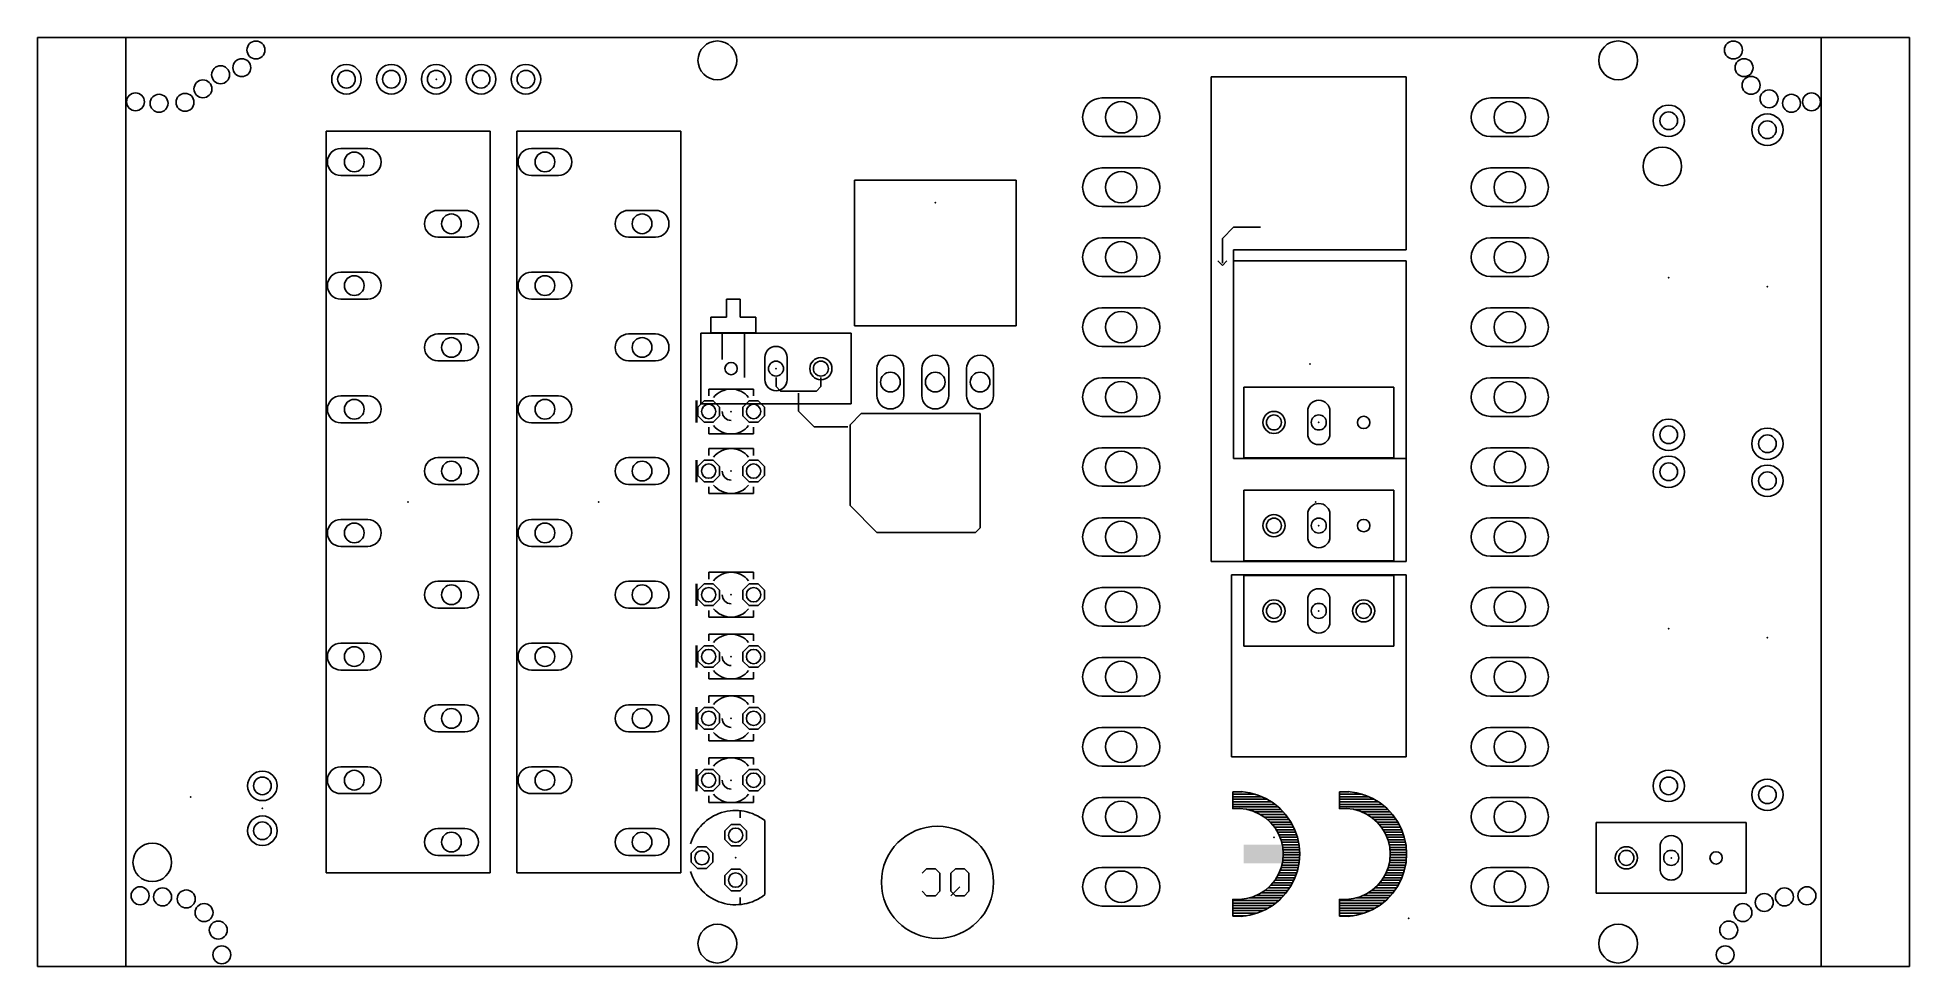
# Model space of a CAD drawing. Extents: x -5 to 101, y 1 to 54.
import ezdxf

# ---------------------------------------------------------------- set-up
doc = ezdxf.new("R2010")
doc.units = 0
for name, color, linetype in [('17', 178, 'CONTINUOUS'), ('20', 178, 'CONTINUOUS'), ('22', 251, 'CONTINUOUS'), ('24', 178, 'CONTINUOUS'), ('44', 251, 'CONTINUOUS')]:
    doc.layers.add(name, color=color, linetype=linetype)

# ---------------------------------------------------------------- blocks, each defined once
blk = doc.blocks.new('LONGP100')
blk.add_lwpolyline([(-0.5, -0.5), (0.5, -0.5, 1), (0.5, 0.5), (-0.5, 0.5, 1)], format="xyb", close=True)
blk = doc.blocks.new('OCTAGONP')
blk.add_lwpolyline([(-0.5, -0.2071), (-0.5, 0.2071), (-0.2071, 0.5), (0.2071, 0.5), (0.5, 0.2071), (0.5, -0.2071), (0.2071, -0.5), (-0.2071, -0.5)], close=True)
blk = doc.blocks.new('ROUNDP')
blk.add_circle((0, 0), 0.5)
blk = doc.blocks.new('RECT')
blk.add_solid([(-0.5, -0.5), (0.5, -0.5), (-0.5, 0.5), (0.5, 0.5)])

msp = doc.modelspace()

# ---------------------------------------------------------------- linework, layer by layer
at = {"layer": '20'}
for p, q in [((0, 53.8), (-5, 53.8)), ((-5, 53.8), (-5, 1.2)), ((0, 53.8), (96, 53.8)), ((0, 53.8), (0, 1.2)), ((96, 53.8), (96, 1.2)), ((101, 53.8), (96, 53.8)), ((101, 1.2), (101, 53.8)), ((0, 1.2), (-5, 1.2)), ((0, 1.2), (96, 1.2)), ((101, 1.2), (96, 1.2))]:
    msp.add_line(p, q, dxfattribs=at)
for centre, radius in [((7.372, 53.089), 0.508), ((33.5, 52.5), 1.1), ((84.5, 52.5), 1.1), ((91.028, 53.089), 0.508), ((5.372, 51.689), 0.508), ((6.572, 52.089), 0.508), ((91.628, 52.089), 0.508), ((4.372, 50.889), 0.508), ((92.028, 51.089), 0.508), ((0.5525, 50.1555), 0.508), ((1.886, 50.073), 0.508), ((3.356, 50.127), 0.508), ((93.044, 50.327), 0.508), ((94.314, 50.073), 0.508), ((95.4475, 50.1555), 0.508), ((87, 46.5), 1.0922), ((34.278, 35.052), 0.35), ((70.092, 32.004), 0.35), ((70.092, 26.162), 0.35), ((1.5, 7.1), 1.0922), ((90.043, 7.354), 0.35), ((0.8135, 5.207), 0.508), ((2.0835, 5.1435), 0.508), ((3.4265, 5.026), 0.508), ((92.7735, 4.826), 0.508), ((93.9165, 5.1435), 0.508), ((95.1865, 5.207), 0.508), ((4.433, 4.2545), 0.508), ((91.567, 4.2545), 0.508), ((5.2395, 3.2655), 0.508), ((33.5, 2.5), 1.1), ((84.5, 2.5), 1.1), ((90.7605, 3.2655), 0.508), ((5.4395, 1.8655), 0.508), ((90.5605, 1.8655), 0.508)]:
    msp.add_circle(centre, radius, dxfattribs=at)
at = {"layer": '22'}
for p, q in [((72.505, 51.562), (61.456, 51.562)), ((61.456, 51.562), (61.456, 24.13)), ((72.505, 41.783), (72.505, 51.562)), ((20.64, 48.5), (11.34, 48.5)), ((11.34, 6.5), (11.34, 48.5)), ((20.64, 48.5), (20.64, 6.5)), ((31.435, 48.5), (22.135, 48.5)), ((22.135, 6.5), (22.135, 48.5)), ((31.435, 48.5), (31.435, 6.5)), ((41.263, 45.72), (41.263, 37.465)), ((41.263, 45.72), (50.407, 45.72)), ((50.407, 37.465), (50.407, 45.72)), ((62.726, 43.053), (62.091, 42.418)), ((62.091, 42.418), (62.091, 41.021)), ((64.25, 43.053), (62.726, 43.053)), ((62.726, 41.148), (62.726, 41.783)), ((62.726, 41.783), (72.505, 41.783)), ((62.091, 40.894), (61.837, 41.148)), ((62.091, 40.894), (62.345, 41.148)), ((72.505, 41.148), (62.726, 41.148)), ((62.726, 29.972), (62.726, 41.148)), ((72.505, 29.972), (72.505, 41.148)), ((34.786, 38.989), (34.024, 38.989)), ((34.024, 38.989), (34.024, 37.973)), ((34.786, 37.973), (34.786, 38.989)), ((33.135, 37.084), (33.135, 37.973)), ((34.024, 37.973), (33.135, 37.973)), ((34.786, 37.973), (35.675, 37.973)), ((35.675, 37.084), (35.675, 37.973)), ((50.407, 37.465), (41.263, 37.465)), ((32.568, 37.052), (32.568, 33.052)), ((41.068, 37.052), (32.568, 37.052)), ((33.77, 37.084), (33.135, 37.084)), ((33.77, 35.56), (33.77, 37.084)), ((35.04, 37.084), (33.77, 37.084)), ((35.04, 34.544), (35.04, 37.084)), ((35.675, 37.084), (35.04, 37.084)), ((41.068, 33.052), (41.068, 37.052)), ((36.818, 34.036), (36.818, 34.544)), ((37.072, 33.782), (36.818, 34.036)), ((39.358, 34.036), (39.104, 33.782)), ((39.358, 34.544), (39.358, 34.036)), ((63.302, 34.004), (63.302, 30.004)), ((63.302, 34.004), (71.802, 34.004)), ((71.802, 30.004), (71.802, 34.004)), ((41.068, 33.052), (32.568, 33.052)), ((33.008, 33.893), (34.278, 33.893)), ((33.008, 33.893), (33.008, 33.512)), ((34.278, 33.893), (35.548, 33.893)), ((35.548, 33.893), (35.548, 33.512)), ((39.104, 33.782), (37.072, 33.782)), ((38.088, 33.655), (38.088, 32.639)), ((38.088, 32.639), (38.977, 31.75)), ((41.009, 31.877), (41.644, 32.512)), ((41.009, 27.305), (41.009, 31.877)), ((41.644, 32.512), (48.375, 32.512)), ((48.375, 32.512), (48.375, 26.035)), ((33.008, 31.353), (33.008, 31.734)), ((34.278, 31.353), (33.008, 31.353)), ((35.548, 31.353), (34.278, 31.353)), ((35.548, 31.353), (35.548, 31.734)), ((38.977, 31.75), (40.882, 31.75)), ((33.008, 30.52), (34.278, 30.52)), ((33.008, 30.52), (33.008, 30.139)), ((34.278, 30.52), (35.548, 30.52)), ((35.548, 30.52), (35.548, 30.139)), ((72.505, 29.972), (62.726, 29.972)), ((63.302, 30.004), (71.802, 30.004)), ((72.505, 24.13), (72.505, 29.972)), ((33.008, 27.98), (33.008, 28.361)), ((34.278, 27.98), (33.008, 27.98)), ((35.548, 27.98), (34.278, 27.98)), ((35.548, 27.98), (35.548, 28.361)), ((63.302, 28.162), (63.302, 24.162)), ((63.302, 28.162), (71.802, 28.162)), ((71.802, 24.162), (71.802, 28.162)), ((42.533, 25.781), (41.009, 27.305)), ((48.121, 25.781), (42.533, 25.781)), ((48.375, 26.035), (48.121, 25.781)), ((33.008, 23.52), (34.278, 23.52)), ((33.008, 23.52), (33.008, 23.139)), ((34.278, 23.52), (35.548, 23.52)), ((35.548, 23.52), (35.548, 23.139)), ((61.456, 24.13), (72.505, 24.13)), ((62.599, 13.081), (62.599, 23.368)), ((62.599, 23.368), (72.505, 23.368)), ((63.302, 24.162), (71.802, 24.162)), ((63.302, 23.336), (63.302, 19.336)), ((63.302, 23.336), (71.802, 23.336)), ((71.802, 19.336), (71.802, 23.336)), ((72.505, 23.368), (72.505, 13.081)), ((33.008, 20.98), (33.008, 21.361)), ((35.548, 20.98), (35.548, 21.361)), ((34.278, 20.98), (33.008, 20.98)), ((35.548, 20.98), (34.278, 20.98)), ((33.008, 20.02), (34.278, 20.02)), ((33.008, 20.02), (33.008, 19.639)), ((34.278, 20.02), (35.548, 20.02)), ((35.548, 20.02), (35.548, 19.639)), ((63.302, 19.336), (71.802, 19.336)), ((33.008, 17.48), (33.008, 17.861)), ((34.278, 17.48), (33.008, 17.48)), ((35.548, 17.48), (34.278, 17.48)), ((35.548, 17.48), (35.548, 17.861)), ((33.008, 16.52), (34.278, 16.52)), ((33.008, 16.52), (33.008, 16.139)), ((34.278, 16.52), (35.548, 16.52)), ((35.548, 16.52), (35.548, 16.139)), ((33.008, 13.98), (33.008, 14.361)), ((34.278, 13.98), (33.008, 13.98)), ((35.548, 13.98), (34.278, 13.98)), ((35.548, 13.98), (35.548, 14.361)), ((33.008, 13.02), (34.278, 13.02)), ((33.008, 13.02), (33.008, 12.639)), ((34.278, 13.02), (35.548, 13.02)), ((35.548, 13.02), (35.548, 12.639)), ((72.505, 13.081), (62.599, 13.081)), ((33.008, 10.48), (33.008, 10.861)), ((35.548, 10.48), (35.548, 10.861)), ((63.1594, 11.1028), (62.675, 11.1003)), ((62.675, 11.1003), (62.675, 10.1333)), ((63.2029, 11.097), (62.675, 11.097)), ((63.9488, 10.9538), (62.675, 10.9538)), ((64.3385, 10.8106), (62.675, 10.8106)), ((64.6371, 10.6674), (62.675, 10.6674)), ((63.6395, 11.0391), (63.1594, 11.1028)), ((64.1065, 10.9103), (63.6395, 11.0391)), ((64.5515, 10.719), (64.1065, 10.9103)), ((64.9662, 10.4687), (64.5515, 10.719)), ((69.2124, 11.1028), (68.728, 11.1003)), ((68.728, 11.1003), (68.728, 10.1333)), ((69.2559, 11.097), (68.728, 11.097)), ((70.0018, 10.9538), (68.728, 10.9538)), ((70.3915, 10.8106), (68.728, 10.8106)), ((70.6901, 10.6674), (68.728, 10.6674)), ((69.6925, 11.0391), (69.2124, 11.1028)), ((70.1595, 10.9103), (69.6925, 11.0391)), ((70.6045, 10.719), (70.1595, 10.9103)), ((71.0192, 10.4687), (70.6045, 10.719)), ((34.278, 10.48), (33.008, 10.48)), ((35.548, 10.48), (34.278, 10.48)), ((34.786, 10.021), (34.786, 9.62)), ((64.8743, 10.5242), (62.675, 10.5242)), ((65.0747, 10.381), (62.675, 10.381)), ((65.2518, 10.2378), (62.675, 10.2378)), ((62.675, 10.1333), (63.0687, 10.1474)), ((63.0687, 10.1474), (63.4599, 10.1013)), ((63.4599, 10.1013), (63.8396, 9.9962)), ((65.4081, 10.0946), (63.4842, 10.0946)), ((63.8396, 9.9962), (64.1987, 9.8344)), ((65.5425, 9.9514), (63.939, 9.9514)), ((64.1987, 9.8344), (64.5291, 9.6197)), ((65.6763, 9.8082), (64.239, 9.8082)), ((65.7778, 9.665), (64.4594, 9.665)), ((64.5291, 9.6197), (64.8228, 9.3572)), ((65.3428, 10.1641), (64.9662, 10.4687)), ((65.6743, 9.8109), (65.3428, 10.1641)), ((65.9544, 9.4158), (65.6743, 9.8109)), ((70.9273, 10.5242), (68.728, 10.5242)), ((71.1277, 10.381), (68.728, 10.381)), ((71.3047, 10.2378), (68.728, 10.2378)), ((68.728, 10.1333), (69.1217, 10.1474)), ((69.1217, 10.1474), (69.5129, 10.1013)), ((69.5129, 10.1013), (69.8926, 9.9962)), ((71.4611, 10.0946), (69.5372, 10.0946)), ((69.8926, 9.9962), (70.2517, 9.8344)), ((71.5955, 9.9514), (69.992, 9.9514)), ((70.2517, 9.8344), (70.5821, 9.6197)), ((71.7293, 9.8082), (70.292, 9.8082)), ((71.8308, 9.665), (70.5124, 9.665)), ((70.5821, 9.6197), (70.8758, 9.3572)), ((71.3958, 10.1641), (71.0192, 10.4687)), ((71.7273, 9.8109), (71.3958, 10.1641)), ((72.0074, 9.4158), (71.7273, 9.8109)), ((36.183, 9.461), (36.183, 5.271)), ((65.8793, 9.5218), (64.6387, 9.5218)), ((65.9738, 9.3786), (64.7989, 9.3786)), ((64.8228, 9.3572), (65.0731, 9.0531)), ((66.0483, 9.2354), (64.9231, 9.2354)), ((66.1227, 9.0922), (65.0409, 9.0922)), ((65.0731, 9.0531), (65.2742, 8.7143)), ((66.1912, 8.949), (65.1349, 8.949)), ((66.2422, 8.8058), (65.2198, 8.8058)), ((65.2742, 8.7143), (65.4212, 8.3488)), ((66.2933, 8.6626), (65.2949, 8.6626)), ((66.3428, 8.5194), (65.3526, 8.5194)), ((66.1779, 8.9861), (65.9544, 9.4158)), ((66.3407, 8.5298), (66.1779, 8.9861)), ((66.4395, 8.0556), (66.3407, 8.5298)), ((71.9323, 9.5218), (70.6917, 9.5218)), ((72.0268, 9.3786), (70.8519, 9.3786)), ((70.8758, 9.3572), (71.1261, 9.0531)), ((72.1013, 9.2354), (70.9761, 9.2354)), ((72.1757, 9.0922), (71.0939, 9.0922)), ((71.1261, 9.0531), (71.3272, 8.7143)), ((72.2442, 8.949), (71.1879, 8.949)), ((72.2952, 8.8058), (71.2728, 8.8058)), ((71.3272, 8.7143), (71.4742, 8.3488)), ((72.3463, 8.6626), (71.3479, 8.6626)), ((72.3958, 8.5194), (71.4056, 8.5194)), ((72.2309, 8.9861), (72.0074, 9.4158)), ((72.3937, 8.5298), (72.2309, 8.9861)), ((72.4925, 8.0556), (72.3937, 8.5298)), ((83.253, 9.354), (83.253, 5.354)), ((83.253, 9.354), (91.753, 9.354)), ((91.753, 5.354), (91.753, 9.354)), ((66.3727, 8.3762), (65.4102, 8.3762)), ((65.4212, 8.3488), (65.5108, 7.9652)), ((66.4025, 8.233), (65.4483, 8.233)), ((66.4324, 8.0898), (65.4817, 8.0898)), ((65.5108, 7.9652), (65.5409, 7.5724)), ((65.5409, 7.5724), (65.5108, 7.1796)), ((66.447, 7.9466), (65.5122, 7.9466)), ((66.4568, 7.8034), (65.5232, 7.8034)), ((66.4667, 7.6602), (65.5342, 7.6602)), ((66.4689, 7.517), (65.5367, 7.517)), ((66.4727, 7.5724), (66.4395, 8.0556)), ((66.4395, 7.0892), (66.4727, 7.5724)), ((72.4257, 8.3762), (71.4632, 8.3762)), ((71.4742, 8.3488), (71.5638, 7.9652)), ((72.4555, 8.233), (71.5013, 8.233)), ((72.4854, 8.0898), (71.5347, 8.0898)), ((71.5638, 7.9652), (71.5939, 7.5724)), ((71.5939, 7.5724), (71.5638, 7.1796)), ((72.5, 7.9466), (71.5652, 7.9466)), ((72.5098, 7.8034), (71.5762, 7.8034)), ((72.5197, 7.6602), (71.5872, 7.6602)), ((72.5219, 7.517), (71.5897, 7.517)), ((72.5257, 7.5724), (72.4925, 8.0556)), ((72.4925, 7.0892), (72.5257, 7.5724)), ((11.34, 6.5), (20.64, 6.5)), ((22.135, 6.5), (31.435, 6.5)), ((45.086, 6.4781), (45.3402, 6.7323)), ((45.3402, 6.7323), (45.8486, 6.7323)), ((45.8486, 6.7323), (46.1028, 6.4781)), ((46.1028, 6.4781), (46.1028, 5.4612)), ((46.9774, 6.7323), (46.7231, 6.4781)), ((46.7231, 6.4781), (46.7231, 5.4612)), ((47.4858, 6.7323), (46.9774, 6.7323)), ((47.74, 6.4781), (47.4858, 6.7323)), ((47.74, 5.4612), (47.74, 6.4781)), ((65.2742, 6.4305), (65.0731, 6.0918)), ((66.2538, 6.3714), (65.2391, 6.3714)), ((65.4212, 6.796), (65.2742, 6.4305)), ((66.3049, 6.5146), (65.308, 6.5146)), ((66.3496, 6.6578), (65.3656, 6.6578)), ((65.5108, 7.1796), (65.4212, 6.796)), ((66.3794, 6.801), (65.4224, 6.801)), ((66.4093, 6.9442), (65.4558, 6.9442)), ((66.4391, 7.0874), (65.4893, 7.0874)), ((66.4492, 7.2306), (65.5147, 7.2306)), ((66.4591, 7.3738), (65.5257, 7.3738)), ((66.1779, 6.1587), (66.3407, 6.615)), ((66.3407, 6.615), (66.4395, 7.0892)), ((71.3272, 6.4305), (71.1261, 6.0918)), ((72.3068, 6.3714), (71.2921, 6.3714)), ((71.4742, 6.796), (71.3272, 6.4305)), ((72.3579, 6.5146), (71.361, 6.5146)), ((72.4026, 6.6578), (71.4186, 6.6578)), ((71.5638, 7.1796), (71.4742, 6.796)), ((72.4324, 6.801), (71.4754, 6.801)), ((72.4623, 6.9442), (71.5088, 6.9442)), ((72.4922, 7.0874), (71.5423, 7.0874)), ((72.5022, 7.2306), (71.5677, 7.2306)), ((72.5121, 7.3738), (71.5787, 7.3738)), ((72.2309, 6.1587), (72.3937, 6.615)), ((72.3937, 6.615), (72.4925, 7.0892)), ((45.3402, 5.207), (45.086, 5.4612)), ((46.1028, 5.4612), (45.8486, 5.207)), ((47.2316, 5.7154), (46.7231, 5.207)), ((46.7231, 5.4612), (46.9774, 5.207)), ((47.4858, 5.207), (47.74, 5.4612)), ((64.1987, 5.3104), (63.8396, 5.1486)), ((64.5291, 5.5251), (64.1987, 5.3104)), ((65.6992, 5.369), (64.2889, 5.369)), ((65.8007, 5.5122), (64.5093, 5.5122)), ((64.8228, 5.7876), (64.5291, 5.5251)), ((65.9022, 5.6554), (64.6749, 5.6554)), ((65.0731, 6.0918), (64.8228, 5.7876)), ((65.9906, 5.7986), (64.8319, 5.7986)), ((66.0651, 5.9418), (64.9497, 5.9418)), ((66.1396, 6.085), (65.0676, 6.085)), ((66.2027, 6.2282), (65.1541, 6.2282)), ((65.3428, 4.9807), (65.6743, 5.3339)), ((65.6743, 5.3339), (65.9544, 5.729)), ((65.9544, 5.729), (66.1779, 6.1587)), ((70.2517, 5.3104), (69.8926, 5.1486)), ((70.5821, 5.5251), (70.2517, 5.3104)), ((71.7522, 5.369), (70.3419, 5.369)), ((71.8537, 5.5122), (70.5623, 5.5122)), ((70.8758, 5.7876), (70.5821, 5.5251)), ((71.9552, 5.6554), (70.7279, 5.6554)), ((71.1261, 6.0918), (70.8758, 5.7876)), ((72.0436, 5.7986), (70.8849, 5.7986)), ((72.1181, 5.9418), (71.0027, 5.9418)), ((72.1926, 6.085), (71.1206, 6.085)), ((72.2557, 6.2282), (71.2071, 6.2282)), ((71.3958, 4.9807), (71.7273, 5.3339)), ((71.7273, 5.3339), (72.0074, 5.729)), ((72.0074, 5.729), (72.2309, 6.1587)), ((83.253, 5.354), (91.753, 5.354)), ((34.786, 5.112), (34.786, 4.711)), ((45.8486, 5.207), (45.3402, 5.207)), ((46.9774, 5.207), (47.4858, 5.207)), ((62.675, 5.0115), (62.675, 4.0445)), ((63.0687, 4.9974), (62.675, 5.0115)), ((65.2918, 4.9394), (62.675, 4.9394)), ((65.1148, 4.7962), (62.675, 4.7962)), ((64.928, 4.653), (62.675, 4.653)), ((64.6907, 4.5098), (62.675, 4.5098)), ((64.4139, 4.3666), (62.675, 4.3666)), ((63.4599, 5.0435), (63.0687, 4.9974)), ((63.8396, 5.1486), (63.4599, 5.0435)), ((65.4385, 5.0826), (63.6012, 5.0826)), ((65.5729, 5.2258), (64.0109, 5.2258)), ((64.1065, 4.2345), (64.5515, 4.4258)), ((64.5515, 4.4258), (64.9662, 4.6761)), ((64.9662, 4.6761), (65.3428, 4.9807)), ((68.728, 5.0115), (68.728, 4.0445)), ((69.1217, 4.9974), (68.728, 5.0115)), ((71.3448, 4.9394), (68.728, 4.9394)), ((71.1677, 4.7962), (68.728, 4.7962)), ((70.981, 4.653), (68.728, 4.653)), ((70.7437, 4.5098), (68.728, 4.5098)), ((70.4669, 4.3666), (68.728, 4.3666)), ((69.5129, 5.0435), (69.1217, 4.9974)), ((69.8926, 5.1486), (69.5129, 5.0435)), ((71.4915, 5.0826), (69.6542, 5.0826)), ((71.6259, 5.2258), (70.0639, 5.2258)), ((70.1595, 4.2345), (70.6045, 4.4258)), ((70.6045, 4.4258), (71.0192, 4.6761)), ((71.0192, 4.6761), (71.3958, 4.9807)), ((64.0664, 4.2234), (62.675, 4.2234)), ((63.447, 4.0802), (62.675, 4.0802)), ((62.675, 4.0445), (63.1594, 4.042)), ((63.1594, 4.042), (63.6395, 4.1057)), ((63.6395, 4.1057), (64.1065, 4.2345)), ((70.1194, 4.2234), (68.728, 4.2234)), ((69.5, 4.0802), (68.728, 4.0802)), ((68.728, 4.0445), (69.2124, 4.042)), ((69.2124, 4.042), (69.6925, 4.1057)), ((69.6925, 4.1057), (70.1595, 4.2345))]:
    msp.add_line(p, q, dxfattribs=at)
msp.add_circle((45.962, 5.969), 3.175, dxfattribs=at)
for centre, radius, start, end in [((34.278, 32.623), 1.27, 89.9988, 141.338), ((34.278, 32.623), 1.27, 38.662, 90.0012), ((34.278, 32.623), 1.27, 218.662, 270.0012), ((34.278, 32.623), 0.508, 180, 270), ((34.278, 32.623), 1.27, 269.9988, 321.338), ((34.278, 29.25), 1.27, 89.9988, 141.338), ((34.278, 29.25), 1.27, 38.662, 90.0012), ((34.278, 29.25), 0.508, 180, 270), ((34.278, 29.25), 1.27, 218.662, 270.0012), ((34.278, 29.25), 1.27, 269.9988, 321.338), ((34.278, 22.25), 1.27, 89.9988, 141.338), ((34.278, 22.25), 1.27, 38.662, 90.0012), ((34.278, 22.25), 1.27, 218.662, 270.0012), ((34.278, 22.25), 0.508, 180, 270), ((34.278, 22.25), 1.27, 269.9988, 321.338), ((34.278, 18.75), 1.27, 89.9988, 141.338), ((34.278, 18.75), 1.27, 38.662, 90.0012), ((34.278, 18.75), 0.508, 180, 270), ((34.278, 18.75), 1.27, 218.662, 270.0012), ((34.278, 18.75), 1.27, 269.9988, 321.338), ((34.278, 15.25), 1.27, 89.9988, 141.338), ((34.278, 15.25), 1.27, 38.662, 90.0012), ((34.278, 15.25), 0.508, 180, 270), ((34.278, 15.25), 1.27, 218.662, 270.0012), ((34.278, 15.25), 1.27, 269.9988, 321.338), ((34.278, 11.75), 1.27, 89.9988, 141.338), ((34.278, 11.75), 1.27, 38.662, 90.0012), ((34.278, 11.75), 0.508, 180, 270), ((34.278, 11.75), 1.27, 218.662, 270.0012), ((34.278, 11.75), 1.27, 269.9988, 321.338), ((34.532, 7.366), 2.667, 51.7543, 162.8532), ((34.532, 7.3655), 2.667, 197.1473, 308.2469)]:
    msp.add_arc(centre, radius, start, end, dxfattribs=at)
at = {"layer": '24'}
for p in [(17.5775, 51.435), (45.835, 44.45), (87.364, 40.1955), (92.952, 39.6875), (36.818, 35.052), (67.044, 35.306), (34.278, 32.623), (67.552, 32.004), (34.278, 29.25), (15.99, 27.5), (26.785, 27.5), (67.365, 27.5), (67.552, 26.162), (34.278, 22.25), (67.552, 21.336), (87.364, 20.32), (92.952, 19.812), (34.278, 18.75), (34.278, 15.25), (34.278, 11.75), (3.671, 10.795), (7.735, 10.16), (65.012, 8.509), (34.532, 7.366), (87.503, 7.354), (72.632, 3.937)]:
    msp.add_point(p, dxfattribs=at)
at = {"layer": '44'}
for centre, radius in [((12.4975, 51.435), 0.5), ((15.0375, 51.435), 0.5), ((17.5775, 51.435), 0.5), ((20.1175, 51.435), 0.5), ((22.6575, 51.435), 0.5), ((56.365, 49.28), 0.889), ((78.365, 49.28), 0.889), ((87.364, 49.0855), 0.5), ((92.952, 48.5775), 0.5), ((12.94, 46.75), 0.5588), ((23.735, 46.75), 0.5588), ((56.365, 45.32), 0.889), ((78.365, 45.32), 0.889), ((18.44, 43.25), 0.5588), ((29.235, 43.25), 0.5588), ((56.365, 41.36), 0.889), ((78.365, 41.36), 0.889), ((12.94, 39.75), 0.5588), ((23.735, 39.75), 0.5588), ((56.365, 37.4), 0.889), ((78.365, 37.4), 0.889), ((18.44, 36.25), 0.5588), ((29.235, 36.25), 0.5588), ((36.818, 35.052), 0.425), ((39.358, 35.052), 0.425), ((43.295, 34.29), 0.5588), ((45.835, 34.29), 0.5588), ((48.375, 34.29), 0.5588), ((56.365, 33.44), 0.889), ((78.365, 33.44), 0.889), ((12.94, 32.75), 0.5588), ((23.735, 32.75), 0.5588), ((33.008, 32.623), 0.4064), ((35.548, 32.623), 0.4064), ((65.012, 32.004), 0.425), ((67.552, 32.004), 0.425), ((87.364, 31.3055), 0.5), ((92.952, 30.7975), 0.5), ((18.44, 29.25), 0.5588), ((29.235, 29.25), 0.5588), ((56.365, 29.48), 0.889), ((78.365, 29.48), 0.889), ((87.364, 29.21), 0.5), ((33.008, 29.25), 0.4064), ((35.548, 29.25), 0.4064), ((92.952, 28.702), 0.5), ((65.012, 26.162), 0.425), ((67.552, 26.162), 0.425), ((12.94, 25.75), 0.5588), ((23.735, 25.75), 0.5588), ((56.365, 25.52), 0.889), ((78.365, 25.52), 0.889), ((18.44, 22.25), 0.5588), ((29.235, 22.25), 0.5588), ((33.008, 22.25), 0.4064), ((35.548, 22.25), 0.4064), ((56.365, 21.56), 0.889), ((78.365, 21.56), 0.889), ((65.012, 21.336), 0.425), ((67.552, 21.336), 0.425), ((70.092, 21.336), 0.425), ((12.94, 18.75), 0.5588), ((23.735, 18.75), 0.5588), ((33.008, 18.75), 0.4064), ((35.548, 18.75), 0.4064), ((56.365, 17.6), 0.889), ((78.365, 17.6), 0.889), ((18.44, 15.25), 0.5588), ((29.235, 15.25), 0.5588), ((33.008, 15.25), 0.4064), ((35.548, 15.25), 0.4064), ((56.365, 13.64), 0.889), ((78.365, 13.64), 0.889), ((7.735, 11.43), 0.5), ((12.94, 11.75), 0.5588), ((23.735, 11.75), 0.5588), ((33.008, 11.75), 0.4064), ((35.548, 11.75), 0.4064), ((87.364, 11.43), 0.5), ((92.952, 10.922), 0.5), ((56.365, 9.68), 0.889), ((78.365, 9.68), 0.889), ((7.735, 8.89), 0.5), ((18.44, 8.25), 0.5588), ((29.235, 8.25), 0.5588), ((34.532, 8.636), 0.4064), ((32.627, 7.366), 0.4064), ((84.963, 7.354), 0.425), ((87.503, 7.354), 0.425), ((34.532, 6.096), 0.4064), ((56.365, 5.72), 0.889), ((78.365, 5.72), 0.889)]:
    msp.add_circle(centre, radius, dxfattribs=at)

# ---------------------------------------------------------------- block references
at = {"layer": '17'}
for name, p, xscale, yscale, rotation in [('ROUNDP', (12.4975, 51.435), 1.6764, 1.6764, 270), ('ROUNDP', (12.4975, 51.435), 1.6764, 1.6764, 270), ('ROUNDP', (15.0375, 51.435), 1.6764, 1.6764, 270), ('ROUNDP', (15.0375, 51.435), 1.6764, 1.6764, 270), ('ROUNDP', (17.5775, 51.435), 1.6764, 1.6764, 270), ('ROUNDP', (17.5775, 51.435), 1.6764, 1.6764, 270), ('ROUNDP', (20.1175, 51.435), 1.6764, 1.6764, 270), ('ROUNDP', (20.1175, 51.435), 1.6764, 1.6764, 270), ('ROUNDP', (22.6575, 51.435), 1.6764, 1.6764, 270), ('ROUNDP', (22.6575, 51.435), 1.6764, 1.6764, 270), ('LONGP100', (56.365, 49.28), 2.1844, 2.1844, 180), ('LONGP100', (56.365, 49.28), 2.1844, 2.1844, 180), ('LONGP100', (78.365, 49.28), 2.1844, 2.1844, 180), ('LONGP100', (78.365, 49.28), 2.1844, 2.1844, 180), ('ROUNDP', (87.364, 49.0855), 1.778, 1.778, 270), ('ROUNDP', (87.364, 49.0855), 1.778, 1.778, 270), ('ROUNDP', (92.952, 48.5775), 1.778, 1.778, 90), ('ROUNDP', (92.952, 48.5775), 1.778, 1.778, 90), ('LONGP100', (56.365, 45.32), 2.1844, 2.1844, 180), ('LONGP100', (56.365, 45.32), 2.1844, 2.1844, 180), ('LONGP100', (78.365, 45.32), 2.1844, 2.1844, 180), ('LONGP100', (78.365, 45.32), 2.1844, 2.1844, 180), ('LONGP100', (56.365, 41.36), 2.1844, 2.1844, 180), ('LONGP100', (56.365, 41.36), 2.1844, 2.1844, 180), ('LONGP100', (78.365, 41.36), 2.1844, 2.1844, 180), ('LONGP100', (78.365, 41.36), 2.1844, 2.1844, 180), ('LONGP100', (56.365, 37.4), 2.1844, 2.1844, 180), ('LONGP100', (56.365, 37.4), 2.1844, 2.1844, 180), ('LONGP100', (78.365, 37.4), 2.1844, 2.1844, 180), ('LONGP100', (78.365, 37.4), 2.1844, 2.1844, 180), ('LONGP100', (36.818, 35.052), 1.2564, 1.2564, 90), ('LONGP100', (36.818, 35.052), 1.2564, 1.2564, 90), ('ROUNDP', (39.358, 35.052), 1.2564, 1.2564, 90), ('ROUNDP', (39.358, 35.052), 1.2564, 1.2564, 90), ('LONGP100', (43.295, 34.29), 1.524, 1.524, 90), ('LONGP100', (43.295, 34.29), 1.524, 1.524, 90), ('LONGP100', (45.835, 34.29), 1.524, 1.524, 90), ('LONGP100', (45.835, 34.29), 1.524, 1.524, 90), ('LONGP100', (48.375, 34.29), 1.524, 1.524, 90), ('LONGP100', (48.375, 34.29), 1.524, 1.524, 90), ('LONGP100', (56.365, 33.44), 2.1844, 2.1844, 180), ('LONGP100', (56.365, 33.44), 2.1844, 2.1844, 180), ('LONGP100', (78.365, 33.44), 2.1844, 2.1844, 180), ('LONGP100', (78.365, 33.44), 2.1844, 2.1844, 180), ('OCTAGONP', (33.008, 32.623), 1.2192, 1.2192, 180), ('OCTAGONP', (33.008, 32.623), 1.2192, 1.2192, 180), ('OCTAGONP', (35.548, 32.623), 1.2192, 1.2192, 180), ('OCTAGONP', (35.548, 32.623), 1.2192, 1.2192, 180), ('LONGP100', (67.552, 32.004), 1.2564, 1.2564, 270), ('LONGP100', (67.552, 32.004), 1.2564, 1.2564, 270), ('ROUNDP', (65.012, 32.004), 1.2564, 1.2564, 270), ('ROUNDP', (65.012, 32.004), 1.2564, 1.2564, 270), ('ROUNDP', (87.364, 31.3055), 1.778, 1.778, 270), ('ROUNDP', (87.364, 31.3055), 1.778, 1.778, 270), ('ROUNDP', (92.952, 30.7975), 1.778, 1.778, 90), ('ROUNDP', (92.952, 30.7975), 1.778, 1.778, 90), ('OCTAGONP', (33.008, 29.25), 1.2192, 1.2192, 180), ('OCTAGONP', (33.008, 29.25), 1.2192, 1.2192, 180), ('OCTAGONP', (35.548, 29.25), 1.2192, 1.2192, 180), ('OCTAGONP', (35.548, 29.25), 1.2192, 1.2192, 180), ('LONGP100', (56.365, 29.48), 2.1844, 2.1844, 180), ('LONGP100', (56.365, 29.48), 2.1844, 2.1844, 180), ('LONGP100', (78.365, 29.48), 2.1844, 2.1844, 180), ('LONGP100', (78.365, 29.48), 2.1844, 2.1844, 180), ('ROUNDP', (87.364, 29.21), 1.778, 1.778, 90), ('ROUNDP', (87.364, 29.21), 1.778, 1.778, 90), ('ROUNDP', (92.952, 28.702), 1.778, 1.778, 90), ('ROUNDP', (92.952, 28.702), 1.778, 1.778, 90), ('LONGP100', (56.365, 25.52), 2.1844, 2.1844, 180), ('LONGP100', (56.365, 25.52), 2.1844, 2.1844, 180), ('ROUNDP', (65.012, 26.162), 1.2564, 1.2564, 270), ('ROUNDP', (65.012, 26.162), 1.2564, 1.2564, 270), ('LONGP100', (67.552, 26.162), 1.2564, 1.2564, 270), ('LONGP100', (67.552, 26.162), 1.2564, 1.2564, 270), ('LONGP100', (78.365, 25.52), 2.1844, 2.1844, 180), ('LONGP100', (78.365, 25.52), 2.1844, 2.1844, 180), ('OCTAGONP', (33.008, 22.25), 1.2192, 1.2192, 180), ('OCTAGONP', (33.008, 22.25), 1.2192, 1.2192, 180), ('OCTAGONP', (35.548, 22.25), 1.2192, 1.2192, 180), ('OCTAGONP', (35.548, 22.25), 1.2192, 1.2192, 180), ('LONGP100', (56.365, 21.56), 2.1844, 2.1844, 180), ('LONGP100', (56.365, 21.56), 2.1844, 2.1844, 180), ('LONGP100', (67.552, 21.336), 1.2564, 1.2564, 270), ('LONGP100', (67.552, 21.336), 1.2564, 1.2564, 270), ('LONGP100', (78.365, 21.56), 2.1844, 2.1844, 180), ('LONGP100', (78.365, 21.56), 2.1844, 2.1844, 180), ('ROUNDP', (65.012, 21.336), 1.2564, 1.2564, 270), ('ROUNDP', (65.012, 21.336), 1.2564, 1.2564, 270), ('ROUNDP', (70.092, 21.336), 1.2564, 1.2564, 270), ('ROUNDP', (70.092, 21.336), 1.2564, 1.2564, 270), ('OCTAGONP', (33.008, 18.75), 1.2192, 1.2192, 180), ('OCTAGONP', (33.008, 18.75), 1.2192, 1.2192, 180), ('OCTAGONP', (35.548, 18.75), 1.2192, 1.2192, 180), ('OCTAGONP', (35.548, 18.75), 1.2192, 1.2192, 180), ('LONGP100', (56.365, 17.6), 2.1844, 2.1844, 180), ('LONGP100', (56.365, 17.6), 2.1844, 2.1844, 180), ('LONGP100', (78.365, 17.6), 2.1844, 2.1844, 180), ('LONGP100', (78.365, 17.6), 2.1844, 2.1844, 180), ('OCTAGONP', (33.008, 15.25), 1.2192, 1.2192, 180), ('OCTAGONP', (33.008, 15.25), 1.2192, 1.2192, 180), ('OCTAGONP', (35.548, 15.25), 1.2192, 1.2192, 180), ('OCTAGONP', (35.548, 15.25), 1.2192, 1.2192, 180), ('LONGP100', (56.365, 13.64), 2.1844, 2.1844, 180), ('LONGP100', (56.365, 13.64), 2.1844, 2.1844, 180), ('LONGP100', (78.365, 13.64), 2.1844, 2.1844, 180), ('LONGP100', (78.365, 13.64), 2.1844, 2.1844, 180), ('OCTAGONP', (33.008, 11.75), 1.2192, 1.2192, 180), ('OCTAGONP', (33.008, 11.75), 1.2192, 1.2192, 180), ('OCTAGONP', (35.548, 11.75), 1.2192, 1.2192, 180), ('OCTAGONP', (35.548, 11.75), 1.2192, 1.2192, 180), ('ROUNDP', (87.364, 11.43), 1.778, 1.778, 90), ('ROUNDP', (87.364, 11.43), 1.778, 1.778, 90), ('ROUNDP', (92.952, 10.922), 1.778, 1.778, 90), ('ROUNDP', (92.952, 10.922), 1.778, 1.778, 90), ('LONGP100', (56.365, 9.68), 2.1844, 2.1844, 180), ('LONGP100', (56.365, 9.68), 2.1844, 2.1844, 180), ('LONGP100', (78.365, 9.68), 2.1844, 2.1844, 180), ('LONGP100', (78.365, 9.68), 2.1844, 2.1844, 180), ('OCTAGONP', (34.532, 8.636), 1.2192, 1.2192, 270), ('OCTAGONP', (34.532, 8.636), 1.2192, 1.2192, 270), ('LONGP100', (87.503, 7.354), 1.2564, 1.2564, 270), ('LONGP100', (87.503, 7.354), 1.2564, 1.2564, 270), ('OCTAGONP', (32.627, 7.366), 1.2192, 1.2192, 270), ('OCTAGONP', (32.627, 7.366), 1.2192, 1.2192, 270), ('ROUNDP', (84.963, 7.354), 1.2564, 1.2564, 270), ('ROUNDP', (84.963, 7.354), 1.2564, 1.2564, 270), ('OCTAGONP', (34.532, 6.096), 1.2192, 1.2192, 270), ('OCTAGONP', (34.532, 6.096), 1.2192, 1.2192, 270), ('LONGP100', (56.365, 5.72), 2.1844, 2.1844, 180), ('LONGP100', (56.365, 5.72), 2.1844, 2.1844, 180), ('LONGP100', (78.365, 5.72), 2.1844, 2.1844, 180), ('LONGP100', (78.365, 5.72), 2.1844, 2.1844, 180)]:
    msp.add_blockref(name, p, dxfattribs=dict(at, xscale=xscale, yscale=yscale, rotation=rotation))
for name, p, xscale, yscale in [('LONGP100', (12.94, 46.75), 1.524, 1.524), ('LONGP100', (12.94, 46.75), 1.524, 1.524), ('LONGP100', (23.735, 46.75), 1.524, 1.524), ('LONGP100', (23.735, 46.75), 1.524, 1.524), ('LONGP100', (18.44, 43.25), 1.524, 1.524), ('LONGP100', (18.44, 43.25), 1.524, 1.524), ('LONGP100', (29.235, 43.25), 1.524, 1.524), ('LONGP100', (29.235, 43.25), 1.524, 1.524), ('LONGP100', (12.94, 39.75), 1.524, 1.524), ('LONGP100', (12.94, 39.75), 1.524, 1.524), ('LONGP100', (23.735, 39.75), 1.524, 1.524), ('LONGP100', (23.735, 39.75), 1.524, 1.524), ('LONGP100', (18.44, 36.25), 1.524, 1.524), ('LONGP100', (18.44, 36.25), 1.524, 1.524), ('LONGP100', (29.235, 36.25), 1.524, 1.524), ('LONGP100', (29.235, 36.25), 1.524, 1.524), ('LONGP100', (12.94, 32.75), 1.524, 1.524), ('LONGP100', (12.94, 32.75), 1.524, 1.524), ('LONGP100', (23.735, 32.75), 1.524, 1.524), ('LONGP100', (23.735, 32.75), 1.524, 1.524), ('LONGP100', (18.44, 29.25), 1.524, 1.524), ('LONGP100', (18.44, 29.25), 1.524, 1.524), ('LONGP100', (29.235, 29.25), 1.524, 1.524), ('LONGP100', (29.235, 29.25), 1.524, 1.524), ('LONGP100', (12.94, 25.75), 1.524, 1.524), ('LONGP100', (12.94, 25.75), 1.524, 1.524), ('LONGP100', (23.735, 25.75), 1.524, 1.524), ('LONGP100', (23.735, 25.75), 1.524, 1.524), ('LONGP100', (18.44, 22.25), 1.524, 1.524), ('LONGP100', (18.44, 22.25), 1.524, 1.524), ('LONGP100', (29.235, 22.25), 1.524, 1.524), ('LONGP100', (29.235, 22.25), 1.524, 1.524), ('LONGP100', (12.94, 18.75), 1.524, 1.524), ('LONGP100', (12.94, 18.75), 1.524, 1.524), ('LONGP100', (23.735, 18.75), 1.524, 1.524), ('LONGP100', (23.735, 18.75), 1.524, 1.524), ('LONGP100', (18.44, 15.25), 1.524, 1.524), ('LONGP100', (18.44, 15.25), 1.524, 1.524), ('LONGP100', (29.235, 15.25), 1.524, 1.524), ('LONGP100', (29.235, 15.25), 1.524, 1.524), ('ROUNDP', (7.735, 11.43), 1.6764, 1.6764), ('ROUNDP', (7.735, 11.43), 1.6764, 1.6764), ('LONGP100', (12.94, 11.75), 1.524, 1.524), ('LONGP100', (12.94, 11.75), 1.524, 1.524), ('LONGP100', (23.735, 11.75), 1.524, 1.524), ('LONGP100', (23.735, 11.75), 1.524, 1.524), ('ROUNDP', (7.735, 8.89), 1.6764, 1.6764), ('ROUNDP', (7.735, 8.89), 1.6764, 1.6764), ('LONGP100', (18.44, 8.25), 1.524, 1.524), ('LONGP100', (18.44, 8.25), 1.524, 1.524), ('LONGP100', (29.235, 8.25), 1.524, 1.524), ('LONGP100', (29.235, 8.25), 1.524, 1.524)]:
    msp.add_blockref(name, p, dxfattribs=dict(at, xscale=xscale, yscale=yscale))
at = {"layer": '22', "rotation": 180}
for p, xscale, yscale in [((32.3095, 32.623), 0.127, 1.27), ((32.3095, 29.25), 0.127, 1.27), ((32.3095, 22.25), 0.127, 1.27), ((32.3095, 18.75), 0.127, 1.27), ((32.3095, 15.25), 0.127, 1.27), ((32.3095, 11.75), 0.127, 1.27), ((64.4211, 7.5724), 2.2385, 1.0745)]:
    msp.add_blockref('RECT', p, dxfattribs=dict(at, xscale=xscale, yscale=yscale))

doc.saveas('drawing.dxf')
